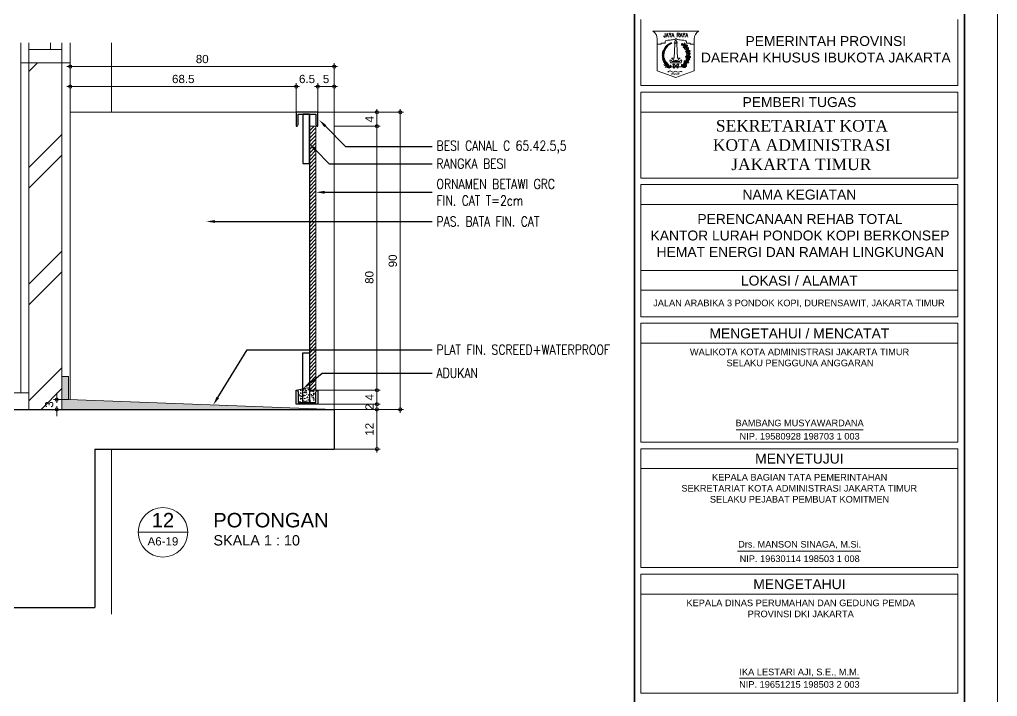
# Model space of a CAD drawing. Header units: millimetres. Extents: x -11 to 1625, y -267 to 180.
# Drawn here: x 965.59 to 995.21, y -251.1 to -230.6 of the extents above; entities that cross this region are included whole.
import ezdxf
from ezdxf import colors
from ezdxf.entities.mleader import LeaderData, LeaderLine
from ezdxf.enums import TextEntityAlignment as Align
from ezdxf.math import Vec2, Vec3

# ---------------------------------------------------------------- set-up
doc = ezdxf.new("R2010")
doc.units = ezdxf.units.MM
for name, color, linetype, lineweight in [('ars', 11, 'Continuous', 5), ('ARS DIN', 31, 'Continuous', 5), ('blk', 1, 'Continuous', 30), ('CONCRETE', 8, 'Continuous', 5), ('dinding', 5, 'Continuous', 15), ('GRS KOP', 1, 'Continuous', 35), ('kop', 7, 'Continuous', 20), ('kus', 63, 'Continuous', 15), ('lan', 7, 'Continuous', 15), ('not', 7, 'Continuous', 20), ('tem', 5, 'Continuous', 20), ('TEXT KETERANGAN', 7, 'Continuous', 9), ('u', 6, 'Continuous', 20)]:
    doc.layers.add(name, color=color, linetype=linetype, lineweight=lineweight)
doc.layers.add('BESI', color=10, linetype='Continuous')
doc.styles.add('ATTR', font='romans.shx', dxfattribs={"width": 0.8, "height": 1.735066})
doc.styles.add('BARU', font='complex.shx')
doc.styles.get("Standard").update_dxf_attribs({"font": 'ARIALUNI.TTF'})
doc.dimstyles.new('SK-10', dxfattribs={"dimtxt": 0.25, "dimasz": 0.1, "dimexe": 0.1, "dimexo": 0, "dimgap": 0.1, "dimtad": 1, "dimdec": 0, "dimlfac": 10, "dimzin": 12, "dimdsep": 46, "dimtxsty": 'Standard', "dimblk": 'BULAT', "dimcen": 0.1, "dimdle": 0.1, "dimclrd": 256, "dimclre": 256, "dimclrt": 256, "dimadec": 0, "dimazin": 3, "dimtfac": 1, "dimtdec": 0, "dimtix": 1, "dimtofl": 0, "dimtmove": 0, "dimatfit": 3, "dimldrblk": 'BULAT', "dimfxl": 0, "dimtolj": 1, "dimtzin": 0, "dimlwd": -1, "dimlwe": -1, "dimarcsym": 0})

# ---------------------------------------------------------------- blocks, each defined once
blk = doc.blocks.new('kop')
at = {"layer": 'ars'}
for p, q in [((74.521, 35.599), (74.496, 35.614)), ((74.534, 35.595), (74.538, 35.581)), ((74.578, 35.526), (74.581, 35.555)), ((74.578, 35.526), (74.553, 35.541)), ((74.6, 35.468), (74.612, 35.457)), ((74.614, 35.467), (74.614, 35.452)), ((74.634, 35.366), (74.615, 35.388)), ((74.631, 35.289), (74.635, 35.273)), ((74.634, 35.366), (74.643, 35.394)), ((74.642, 35.304), (74.637, 35.29)), ((74.472, 34.989), (74.502, 34.992)), ((74.537, 35.048), (74.537, 35.078)), ((74.552, 35.066), (74.578, 35.081)), ((74.621, 35.202), (74.607, 35.228)), ((74.621, 35.202), (74.64, 35.225))]:
    blk.add_line(p, q, dxfattribs=at)
for centre, radius, start, end in [((74.278, 35.315), 0.405, 114.0856, 237.6325), ((73.961, 35.528), 0.0488, 145.7989, 210.2603), ((73.879, 35.531), 0.0488, 325.7989, 30.2603), ((73.985, 35.56), 0.0488, 139.3679, 203.8292), ((73.904, 35.572), 0.0488, 319.3679, 23.8292), ((73.984, 35.517), 0.0488, 87.6483, 152.1096), ((73.943, 35.589), 0.0488, 267.6483, 332.1096), ((74.012, 35.589), 0.0488, 133.8416, 198.303), ((73.932, 35.609), 0.0488, 313.8416, 18.303), ((74.007, 35.547), 0.0488, 82.122, 146.5834), ((73.973, 35.622), 0.0488, 262.122, 326.5834), ((74.036, 35.612), 0.0439, 126.6239, 191.0853), ((73.967, 35.639), 0.0439, 306.6239, 11.0853), ((74.026, 35.575), 0.0439, 74.9043, 139.3657), ((74.005, 35.646), 0.0439, 254.9043, 319.3657), ((74, 35.656), 0.0352, 303.961, 8.4223), ((74.054, 35.632), 0.0352, 123.961, 188.4223), ((74.045, 35.603), 0.0352, 72.2414, 136.7027), ((74.03, 35.66), 0.0352, 252.2414, 316.7027), ((74.027, 35.676), 0.0352, 297.7406, 2.2019), ((74.078, 35.647), 0.0352, 117.7406, 182.2019), ((74.066, 35.619), 0.0352, 66.021, 130.4823), ((74.057, 35.677), 0.0352, 246.021, 310.4823), ((74.097, 35.661), 0.0281, 113.4007, 177.862), ((74.058, 35.688), 0.0281, 293.4007, 357.862), ((74.086, 35.64), 0.0281, 61.6811, 126.1424), ((74.082, 35.687), 0.0281, 241.6811, 306.1424), ((74.082, 35.701), 0.0281, 293.4007, 357.862), ((74.121, 35.674), 0.0281, 113.4007, 177.862), ((74.11, 35.653), 0.0281, 61.6811, 126.1424), ((74.106, 35.7), 0.0281, 241.6811, 306.1424), ((74.117, 35.713), 0.0281, 260.9368, 325.3982), ((74.136, 35.669), 0.0281, 80.9368, 145.3982), ((74.232, 35.315), 0.405, 302.3675, 44.4851), ((74.485, 35.674), 0.0613, 235.5154, 280.6207), ((74.445, 35.613), 0.0507, 1.4248, 71.624), ((74.541, 35.601), 0.0613, 235.5154, 280.6207), ((74.589, 35.652), 0.0795, 151.1819, 225.9956), ((74.502, 35.54), 0.0507, 1.4248, 71.624), ((74.464, 35.633), 0.0795, 331.1819, 45.9956), ((74.611, 35.596), 0.0507, 162.5946, 232.7938), ((74.538, 35.6), 0.0613, 313.598, 358.7033), ((74.684, 35.504), 0.0795, 133.1999, 208.0136), ((74.559, 35.525), 0.0795, 313.1999, 28.0136), ((73.816, 35.253), 0.061, 2.2926, 66.7539), ((73.901, 35.312), 0.061, 182.2926, 246.7539), ((73.906, 35.362), 0.061, 172.3995, 236.8608), ((73.812, 35.319), 0.061, 352.3995, 56.8608), ((73.916, 35.414), 0.061, 164.619, 229.0804), ((73.817, 35.384), 0.061, 344.619, 49.0804), ((73.933, 35.316), 0.061, 120.6799, 185.1412), ((73.842, 35.364), 0.061, 300.6799, 5.1412), ((73.923, 35.456), 0.0488, 158.8649, 223.3262), ((73.936, 35.271), 0.061, 130.573, 195.0343), ((73.852, 35.424), 0.061, 292.8994, 357.3608), ((73.937, 35.365), 0.061, 112.8994, 177.3608), ((73.842, 35.44), 0.0488, 338.8649, 43.3262), ((73.837, 35.302), 0.061, 310.573, 15.0343), ((73.943, 35.23), 0.061, 140.9432, 205.4045), ((73.873, 35.469), 0.0488, 287.1453, 351.6066), ((73.935, 35.415), 0.0488, 107.1453, 171.6066), ((73.841, 35.243), 0.061, 320.9432, 25.4045), ((73.942, 35.493), 0.0488, 150.2996, 214.761), ((73.859, 35.489), 0.0488, 330.2996, 34.761), ((73.948, 35.451), 0.0488, 98.58, 163.0414), ((73.894, 35.513), 0.0488, 278.58, 343.0414), ((73.916, 35.552), 0.0488, 274.0793, 338.5407), ((73.965, 35.485), 0.0488, 94.0793, 158.5407), ((74.526, 35.44), 0.0795, 20.9123, 95.7261), ((74.592, 35.547), 0.0795, 200.9123, 275.7261), ((74.627, 35.286), 0.0613, 205.6201, 250.7254), ((74.623, 35.449), 0.0613, 217.2288, 262.3342), ((74.663, 35.361), 0.0795, 171.1641, 245.9779), ((74.552, 35.301), 0.0795, 351.1641, 65.9779), ((74.566, 35.403), 0.0507, 343.1383, 53.3375), ((74.562, 35.252), 0.0507, 331.5296, 41.7288), ((74.682, 35.427), 0.0507, 150.0679, 220.2671), ((74.688, 35.241), 0.0507, 128.2781, 198.4773), ((74.721, 35.315), 0.0795, 113.3027, 188.1164), ((74.611, 35.377), 0.0795, 293.3027, 8.1164), ((74.611, 35.447), 0.0613, 301.0712, 346.1766), ((73.829, 35.191), 0.061, 12.6628, 77.1241), ((73.902, 35.264), 0.061, 192.6628, 257.1241), ((73.907, 35.225), 0.061, 200.2151, 264.6765), ((73.844, 35.143), 0.061, 20.2151, 84.6765), ((73.921, 35.183), 0.061, 206.1601, 270.6214), ((73.867, 35.095), 0.061, 26.1601, 90.6214), ((73.941, 35.145), 0.061, 208.508, 272.9693), ((73.891, 35.055), 0.061, 28.508, 92.9693), ((73.957, 35.19), 0.061, 140.9432, 205.4045), ((73.854, 35.203), 0.061, 320.9432, 25.4045), ((73.921, 35.015), 0.061, 40.0311, 104.4924), ((73.953, 35.113), 0.061, 220.0311, 284.4924), ((73.974, 35.153), 0.061, 146.9028, 211.3642), ((73.871, 35.155), 0.061, 326.9028, 31.3642), ((73.956, 34.978), 0.061, 49.2006, 113.662), ((73.971, 35.08), 0.061, 229.2006, 293.662), ((73.997, 35.115), 0.061, 146.6953, 211.1566), ((73.893, 35.117), 0.061, 326.6953, 31.1566), ((74.021, 35.084), 0.061, 144.8635, 209.3249), ((73.918, 35.089), 0.061, 324.8635, 29.3249), ((73.99, 34.949), 0.061, 44.4223, 108.8836), ((74.014, 35.049), 0.061, 224.4223, 288.8836), ((74.049, 35.054), 0.061, 144.4903, 208.9516), ((73.946, 35.059), 0.061, 324.4903, 28.9516), ((74.08, 35.031), 0.061, 156.1803, 220.6416), ((73.978, 35.016), 0.061, 336.1803, 40.6416), ((74.567, 35.052), 0.0795, 137.1076, 211.9214), ((74.441, 35.064), 0.0795, 317.1076, 31.9214), ((74.547, 34.969), 0.0507, 83.4432, 153.6424), ((74.537, 35.042), 0.0613, 234.4466, 279.5519), ((74.569, 34.993), 0.0612, 69.8962, 144.7099), ((74.541, 35.085), 0.0612, 249.8962, 324.7099), ((74.582, 35.119), 0.0613, 176.9872, 222.0926), ((74.509, 35.12), 0.0507, 302.8967, 13.0959), ((74.644, 35.186), 0.0795, 153.0891, 227.9029), ((74.52, 35.163), 0.0795, 333.0891, 47.9029), ((74.629, 35.078), 0.0507, 106.5818, 176.781), ((74.591, 35.141), 0.0613, 257.5851, 302.6905), ((74.602, 35.228), 0.0795, 271.02, 345.8338), ((74.68, 35.129), 0.0795, 91.02, 165.8338), ((74.63, 35.285), 0.0613, 279.2815, 324.3868)]:
    blk.add_arc(centre, radius, start, end, dxfattribs=at)
at = {"layer": 'ars', "color": 11}
for centre, radius, start, end in [((74.491, 34.995), 0.0613, 158.8696, 203.9749), ((74.422, 35.02), 0.0507, 284.779, 354.9783), ((74.44, 34.986), 0.016, 270, 302.3675)]:
    blk.add_arc(centre, radius, start, end, dxfattribs=at)
at = {"layer": 'ars'}
for points, start_tangent, end_tangent in [([(74.461, 35.651), (74.466, 35.634), (74.45, 35.624), (74.429, 35.623), (74.426, 35.64), (74.439, 35.661), (74.444, 35.672), (74.461, 35.663), (74.461, 35.651)], (0.714442, -0.699695), (0.714442, -0.699695)), ([(74.518, 35.578), (74.523, 35.561), (74.507, 35.551), (74.486, 35.55), (74.483, 35.567), (74.496, 35.588), (74.501, 35.599), (74.518, 35.589), (74.518, 35.578)], (0.714442, -0.699695), (0.714442, -0.699695)), ([(74.571, 35.605), (74.582, 35.591), (74.6, 35.598), (74.612, 35.615), (74.601, 35.627), (74.576, 35.629), (74.564, 35.631), (74.562, 35.612), (74.571, 35.605)], (0.149901, -0.988701), (0.149901, -0.988701)), ([(74.594, 35.435), (74.593, 35.416), (74.574, 35.412), (74.555, 35.418), (74.556, 35.435), (74.576, 35.451), (74.584, 35.459), (74.597, 35.445), (74.594, 35.435)], (0.458819, -0.88853), (0.458819, -0.88853)), ([(74.596, 35.277), (74.591, 35.26), (74.572, 35.259), (74.554, 35.269), (74.559, 35.285), (74.581, 35.297), (74.591, 35.303), (74.601, 35.287), (74.596, 35.277)], (0.270637, -0.962681), (0.270637, -0.962681)), ([(74.644, 35.445), (74.652, 35.429), (74.671, 35.432), (74.687, 35.445), (74.678, 35.46), (74.654, 35.467), (74.643, 35.472), (74.637, 35.453), (74.644, 35.445)], (-0.068112, -0.997678), (-0.068112, -0.997678)), ([(74.66, 35.272), (74.661, 35.253), (74.68, 35.25), (74.699, 35.256), (74.697, 35.273), (74.677, 35.288), (74.669, 35.297), (74.656, 35.282), (74.66, 35.272)], (-0.433585, -0.901113), (-0.433585, -0.901113)), ([(74.463, 35.013), (74.447, 35.004), (74.433, 35.018), (74.428, 35.037), (74.443, 35.045), (74.467, 35.037), (74.479, 35.034), (74.474, 35.016), (74.463, 35.013)], (-0.515761, -0.856733), (-0.515761, -0.856733)), ([(74.551, 35.127), (74.539, 35.113), (74.521, 35.122), (74.51, 35.139), (74.522, 35.151), (74.547, 35.151), (74.559, 35.152), (74.56, 35.133), (74.551, 35.127)], (-0.223771, -0.974642), (-0.223771, -0.974642)), ([(74.549, 35.011), (74.537, 34.997), (74.548, 34.981), (74.566, 34.972), (74.576, 34.985), (74.573, 35.01), (74.573, 35.022), (74.554, 35.021), (74.549, 35.011)], (-0.942817, -0.33331), (-0.942817, -0.33331)), ([(74.614, 35.117), (74.608, 35.1), (74.624, 35.089), (74.645, 35.088), (74.649, 35.104), (74.636, 35.126), (74.631, 35.137), (74.614, 35.128), (74.614, 35.117)], (-0.735998, -0.676983), (-0.735998, -0.676983))]:
    blk.add_spline(points, degree=3, dxfattribs=dict(at, start_tangent=start_tangent, end_tangent=end_tangent))
for points in [[(74.445, 34.97), (74.47, 34.975), (74.522, 34.973), (74.56, 34.955)], [(74.445, 34.97), (74.468, 34.959), (74.518, 34.947), (74.56, 34.955)]]:
    blk.add_spline(points, degree=3, dxfattribs=at)
at = {"layer": 'GRS KOP'}
for p, q in [((73, 1), (73, 54)), ((83, 1), (83, 54))]:
    blk.add_line(p, q, dxfattribs=at)
blk.add_lwpolyline([(1, 54), (83, 54), (83, 1), (1, 1)], close=True, dxfattribs=at)
at = {"layer": 'kop', "color": 7}
for p, q in [((0, 55), (0, 0)), ((84, 55), (84, 0)), ((84, 55), (84, 0)), ((74.205, 35.69), (74.305, 35.69)), ((74.225, 35.67), (74.205, 35.23)), ((74.235, 35.698), (74.275, 35.698)), ((74.285, 35.67), (74.305, 35.23)), ((74.075, 35.17), (74.124, 35.17)), ((74.075, 35.17), (74.095, 35.09)), ((74.095, 35.09), (74.415, 35.09)), ((74.124, 35.23), (74.124, 35.228)), ((74.124, 35.23), (74.205, 35.23)), ((74.124, 35.228), (74.129, 35.228)), ((74.124, 35.17), (74.134, 35.13)), ((74.134, 35.13), (74.376, 35.13)), ((74.195, 35.15), (74.235, 35.15)), ((74.275, 35.15), (74.315, 35.15)), ((74.305, 35.23), (74.386, 35.23)), ((74.376, 35.13), (74.386, 35.17)), ((74.381, 35.228), (74.386, 35.228)), ((74.386, 35.23), (74.386, 35.228)), ((74.386, 35.17), (74.435, 35.17)), ((74.415, 35.09), (74.435, 35.17))]:
    blk.add_line(p, q, dxfattribs=at)
at = {"layer": 'kop'}
for p, q in [((73.2, 34.4), (73.2, 36.4)), ((82.8, 34.4), (82.8, 36.4)), ((82.8, 34.4), (73.2, 34.4)), ((73.2, 31.6), (73.2, 34.2)), ((82.8, 34.2), (73.2, 34.2)), ((82.8, 31.6), (82.8, 34.2)), ((82.8, 33.6), (73.2, 33.6)), ((82.8, 31.6), (73.2, 31.6)), ((73.2, 27.4), (73.2, 31.4)), ((82.8, 31.4), (73.2, 31.4)), ((82.8, 27.4), (82.8, 31.4)), ((82.8, 30.8), (73.2, 30.8)), ((82.8, 28.8), (73.2, 28.8)), ((82.8, 28.2), (73.2, 28.2)), ((82.8, 27.4), (73.2, 27.4)), ((73.2, 23.6), (73.2, 27.2)), ((82.8, 27.2), (73.2, 27.2)), ((82.8, 23.6), (82.8, 27.2)), ((82.8, 26.6), (73.2, 26.6)), ((76.089, 23.976), (79.928, 23.976)), ((82.8, 23.6), (73.2, 23.6)), ((73.2, 19.8), (73.2, 23.4)), ((82.8, 23.4), (73.2, 23.4)), ((82.8, 19.8), (82.8, 23.4)), ((82.8, 22.8), (73.2, 22.8)), ((76.127, 20.296), (79.863, 20.296)), ((82.8, 19.8), (73.2, 19.8)), ((73.2, 16), (73.2, 19.6)), ((82.8, 19.6), (73.2, 19.6)), ((82.8, 16), (82.8, 19.6)), ((82.8, 19), (73.2, 19)), ((82.8, 16), (73.2, 16))]:
    blk.add_line(p, q, dxfattribs=at)
at = {"layer": 'kop', "color": 5}
for p, q in [((74.955, 36.05), (73.555, 36.05)), ((73.695, 35.81), (73.695, 34.85)), ((73.695, 35.65), (73.815, 35.65)), ((73.815, 35.69), (73.815, 35.65)), ((73.815, 35.69), (73.935, 35.69)), ((73.935, 35.73), (73.935, 35.69)), ((74.575, 35.73), (74.575, 35.69)), ((74.695, 35.69), (74.575, 35.69)), ((74.695, 35.69), (74.695, 35.65)), ((74.815, 35.65), (74.695, 35.65)), ((74.815, 35.81), (74.815, 34.85)), ((74.225, 34.95), (74.171, 35.022)), ((74.255, 34.986), (74.203, 35.046)), ((74.255, 34.986), (74.307, 35.046)), ((74.285, 34.95), (74.339, 35.022)), ((73.695, 34.85), (74.255, 34.65)), ((74.225, 34.95), (74.21, 34.93)), ((74.255, 34.65), (74.815, 34.85)), ((74.285, 34.95), (74.3, 34.93))]:
    blk.add_line(p, q, dxfattribs=at)
at = {"layer": 'kop', "color": 7}
for points in [[(74.235, 35.698), (74.233, 35.701), (74.231, 35.704), (74.229, 35.707), (74.228, 35.71), (74.227, 35.713), (74.227, 35.715), (74.226, 35.718), (74.226, 35.72), (74.226, 35.723), (74.226, 35.725), (74.226, 35.728), (74.226, 35.731), (74.226, 35.733), (74.227, 35.736), (74.228, 35.738), (74.229, 35.741), (74.23, 35.743), (74.232, 35.746), (74.234, 35.749), (74.236, 35.753), (74.24, 35.758), (74.244, 35.763), (74.249, 35.77), (74.255, 35.778)], [(74.275, 35.698), (74.277, 35.701), (74.279, 35.704), (74.281, 35.707), (74.282, 35.71), (74.283, 35.713), (74.283, 35.715), (74.284, 35.718), (74.284, 35.72), (74.284, 35.723), (74.284, 35.725), (74.284, 35.728), (74.284, 35.731), (74.284, 35.733), (74.283, 35.736), (74.282, 35.738), (74.281, 35.741), (74.28, 35.743), (74.278, 35.746), (74.276, 35.749), (74.274, 35.753), (74.27, 35.758), (74.266, 35.763), (74.261, 35.77), (74.255, 35.778)]]:
    blk.add_lwpolyline(points, dxfattribs=at)
at = {"layer": 'kop', "color": 1}
blk.add_lwpolyline([(74.07, 34.97), (74.44, 34.97)], close=True, dxfattribs=at)
at = {"layer": 'kop', "color": 5}
for points in [[(74.21, 34.97), (74.18, 34.93)], [(74.3, 34.97), (74.33, 34.93)]]:
    blk.add_lwpolyline(points, dxfattribs=at)
at = {"layer": 'kop'}
blk.add_lwpolyline([(76.189, 16.449), (79.826, 16.449)], dxfattribs=at)
at = {"layer": 'kop', "color": 5}
for centre, radius, start, end in [((73.419, 35.81), 0.276, 0, 60.5129), ((75.091, 35.81), 0.276, 119.4871, 180), ((73.975, 35.73), 0.04, 90, 180), ((74.535, 35.73), 0.04, 0, 90), ((74.187, 35.034), 0.02, 36.8699, 216.8699), ((74.323, 35.034), 0.02, 323.1301, 143.1301)]:
    blk.add_arc(centre, radius, start, end, dxfattribs=at)
at = {"layer": 'kop', "color": 7}
for centre, radius, start, end in [((74.198, 35.663), 0.0283, 15, 75), ((74.312, 35.663), 0.0283, 105, 165), ((74.079, 35.119), 0.12, 15, 65.3894), ((74.255, 35.15), 0.02, 0, 180), ((74.431, 35.119), 0.12, 114.6106, 165)]:
    blk.add_arc(centre, radius, start, end, dxfattribs=at)
at = {"layer": 'kop', "color": 1}
blk.add_arc((74.07, 34.986), 0.016, 237.6325, 270, dxfattribs=at)
at = {"layer": 'kop', "color": 5}
for points in [[(74.255, 35.83), (74.232, 35.807), (74.2, 35.793), (74.12, 35.782), (74.046, 35.777), (73.975, 35.77)], [(74.255, 35.83), (74.278, 35.807), (74.31, 35.793), (74.39, 35.782), (74.464, 35.777), (74.535, 35.77)], [(74.023, 34.99), (74.006, 34.984), (73.974, 34.992), (73.925, 35.01), (73.891, 35.041)], [(74.038, 34.971), (74.016, 34.967), (73.997, 34.959), (73.964, 34.956), (73.932, 34.964)], [(74.082, 34.965), (74.066, 34.956), (74.034, 34.952), (74.006, 34.952), (73.992, 34.948)], [(74.125, 34.97), (74.104, 34.959), (74.093, 34.947), (74.051, 34.932), (74.033, 34.937)], [(74.113, 34.984), (74.085, 34.986), (74.071, 34.993), (74.051, 34.993)], [(74.125, 34.97), (74.112, 34.996), (74.085, 35.02), (74.081, 35.031)], [(74.015, 34.807), (74.089, 34.844), (74.162, 34.807), (74.249, 34.833), (74.326, 34.809), (74.4, 34.83), (74.45, 34.817)], [(74.12, 34.747), (74.16, 34.759), (74.204, 34.744), (74.255, 34.753), (74.3, 34.744), (74.332, 34.758), (74.357, 34.749)]]:
    blk.add_spline(points, degree=3, dxfattribs=at)
at = {"layer": 'kop', "color": 5, "style": 'BARU', "width": 0.9}
blk.add_text('JAYA RAYA', height=0.12, dxfattribs=at).set_placement((74.255, 35.93), align=Align.MIDDLE)
at = {"layer": 'kop'}
for s, height, p in [('PEMERINTAH PROVINSI', 0.29998, (78.8, 35.75)), ('DAERAH KHUSUS IBUKOTA JAKARTA', 0.29998, (78.8, 35.25)), ('PEMBERI TUGAS', 0.3, (78, 33.9)), ('NAMA KEGIATAN', 0.3, (78, 31.1)), ('LOKASI / ALAMAT', 0.3, (78, 28.5)), ('JALAN ARABIKA 3 PONDOK KOPI, DURENSAWIT, JAKARTA TIMUR', 0.2, (77.986, 27.8)), ('MENGETAHUI / MENCATAT', 0.3, (78, 26.9)), ('BAMBANG MUSYAWARDANA', 0.19926, (78.007, 24.183)), ('NIP. 19580928 198703 1 003', 0.19926, (78.007, 23.78)), ('MENYETUJUI', 0.3, (78, 23.1)), ('Drs. MANSON SINAGA, M.Si.', 0.19926, (78.009, 20.496)), ('NIP. 19630114 198503 1 008', 0.19926, (78.009, 20.071)), ('MENGETAHUI', 0.3, (78, 19.3)), ('IKA LESTARI AJI, S.E., M.M.', 0.2, (77.999, 16.625)), ('NIP. 19651215 198503 2 003', 0.2, (77.999, 16.264))]:
    blk.add_text(s, height=height, dxfattribs=at).set_placement(p, align=Align.MIDDLE)
at = {"layer": 'kop', "attachment_point": 1, "style": 'BARU'}
for s, width, insert, char_height in [('\\pi1.4375;{\\fRomantic|b0|i0|c2|p2;SEKRETARIAT KOTA\\P\\pi1.3461;KOTA ADMINISTRASI\\P\\pi1.9027;JAKARTA TIMUR}', 7.94943, (74.033, 33.359), 0.35), ('\\pi0.65609;{\\fArial|b0|i0|c0|p34;WALIKOTA KOTA ADMINISTRASI JAKARTA TIMUR\\P\\pi1.7645;SELAKU PENGGUNA ANGGARAN}', 7.94943, (74.027, 26.434), 0.2), ('\\pi1.5072;{\\fArial|b0|i0|c0|p34;KEPALA BAGIAN TATA PEMERINTAHAN\\P\\pi0.57794;SEKRETARIAT KOTA ADMINISTRASI JAKARTA TIMUR\\P\\pi1.4412;SELAKU PEJABAT PEMBUAT KOMITMEN}', 8.28085, (73.847, 22.638), 0.2), ('\\pi1.1521;{\\fArial|b0|i0|c0|p34;KEPALA DINAS PERUMAHAN DAN GEDUNG PEMDA\\P\\pi3.0079;PROVINSI DKI JAKARTA}', 9.20836, (73.427, 18.833), 0.2)]:
    blk.add_mtext_dynamic_manual_height_columns(s, width=width, gutter_width=1.5, heights=[0], dxfattribs=dict(at, insert=insert, char_height=char_height))
at = {"layer": 'kop', "insert": (73.464, 30.51), "char_height": 0.3, "attachment_point": 1}
blk.add_mtext_dynamic_manual_height_columns('\\pi1.446;PERENCANAAN REHAB TOTAL \\P\\pi0.026798;KANTOR LURAH PONDOK KOPI BERKONSEP \\P\\pi0.21087;HEMAT ENERGI DAN RAMAH LINGKUNGAN', width=9.06362, gutter_width=1.5, heights=[0], dxfattribs=at)
at = {"layer": 'kop', "style": 'BARU', "flags": 4}
for p, height in [((73.8, 5.4), 0.35), ((80.303, 5.382), 0.25), ((73.8, 4.9), 0.35), ((80.303, 4.882), 0.25), ((73.8, 4.4), 0.35), ((80.303, 4.382), 0.25)]:
    blk.add_attdef('-', p, '', height=height, dxfattribs=at)
at = {"layer": 'kop', "flags": 4}
for tag, p in [('AR-00', (78.057, 2.648)), ('00', (81.238, 2.647))]:
    blk.add_attdef(tag, text='', height=0.35, dxfattribs=at).set_placement(p, align=Align.MIDDLE)
blk = doc.blocks.new('BULAT')
for p, q in [((-1, 0), (1, 0)), ((0, -1), (0, 1))]:
    blk.add_line(p, q)
blk.add_circle((0, 0), 0.5)
blk = doc.blocks.new('*D3071')
at = {"layer": 'Defpoints', "color": 0, "ltscale": 0.15}
for p in [(975.123, -232.025), (967.123, -233.316), (975.123, -233.316)]:
    blk.add_point(p, dxfattribs=at)
at = {"layer": 'u', "ltscale": 0.15}
for p, q in [((967.123, -233.316), (967.123, -231.925)), ((975.123, -233.316), (975.123, -231.925)), ((967.223, -232.025), (975.023, -232.025))]:
    blk.add_line(p, q, dxfattribs=at)
at = {"layer": 'u', "ltscale": 0.15, "xscale": 0.1, "yscale": 0.1, "zscale": 0.1, "rotation": 180}
blk.add_blockref('BULAT', (967.123, -232.025), dxfattribs=at)
at = {"layer": 'u', "ltscale": 0.15, "xscale": 0.1, "yscale": 0.1, "zscale": 0.1}
blk.add_blockref('BULAT', (975.123, -232.025), dxfattribs=at)
at = {"layer": 'u', "ltscale": 0.15, "insert": (971.123, -231.797), "char_height": 0.25, "attachment_point": 5}
blk.add_mtext('\\A1;80', dxfattribs=at)
blk = doc.blocks.new('*D3072')
at = {"layer": 'Defpoints', "color": 0, "ltscale": 0.15}
for p in [(975.123, -233.829), (974.623, -241.829), (976.415, -241.829)]:
    blk.add_point(p, dxfattribs=at)
at = {"layer": 'u', "ltscale": 0.15}
for p, q in [((975.123, -233.829), (976.515, -233.829)), ((976.415, -233.929), (976.415, -241.729)), ((974.623, -241.829), (976.515, -241.829))]:
    blk.add_line(p, q, dxfattribs=at)
at = {"layer": 'u', "ltscale": 0.15, "xscale": 0.1, "yscale": 0.1, "zscale": 0.1}
for p, rotation in [((976.415, -233.829), 90), ((976.415, -241.829), 270)]:
    blk.add_blockref('BULAT', p, dxfattribs=dict(at, rotation=rotation))
at = {"layer": 'u', "ltscale": 0.15, "insert": (976.187, -238.409), "char_height": 0.25, "attachment_point": 5, "rotation": 90}
blk.add_mtext('\\A1;80', dxfattribs=at)
blk = doc.blocks.new('*D3073')
at = {"layer": 'Defpoints', "color": 0, "ltscale": 0.15}
for p in [(975.123, -242.409), (975.123, -243.609), (976.415, -243.609)]:
    blk.add_point(p, dxfattribs=at)
at = {"layer": 'u', "ltscale": 0.15}
for p, q in [((975.123, -242.409), (976.515, -242.409)), ((976.415, -242.509), (976.415, -243.509)), ((975.123, -243.609), (976.515, -243.609))]:
    blk.add_line(p, q, dxfattribs=at)
at = {"layer": 'u', "ltscale": 0.15, "xscale": 0.1, "yscale": 0.1, "zscale": 0.1}
for p, rotation in [((976.415, -242.409), 90), ((976.415, -243.609), 270)]:
    blk.add_blockref('BULAT', p, dxfattribs=dict(at, rotation=rotation))
at = {"layer": 'u', "ltscale": 0.15, "insert": (976.189, -243.009), "char_height": 0.25, "attachment_point": 5, "rotation": 90}
blk.add_mtext('\\A1;12', dxfattribs=at)
blk = doc.blocks.new('*D3074')
at = {"layer": 'Defpoints', "color": 0, "ltscale": 0.15}
for p in [(975.123, -233.409), (975.123, -233.829), (976.415, -233.829)]:
    blk.add_point(p, dxfattribs=at)
at = {"layer": 'u', "ltscale": 0.15}
for p, q in [((975.123, -233.409), (976.515, -233.409)), ((976.415, -233.509), (976.415, -233.729)), ((975.123, -233.829), (976.515, -233.829))]:
    blk.add_line(p, q, dxfattribs=at)
at = {"layer": 'u', "ltscale": 0.15, "xscale": 0.1, "yscale": 0.1, "zscale": 0.1}
for p, rotation in [((976.415, -233.409), 90), ((976.415, -233.829), 270)]:
    blk.add_blockref('BULAT', p, dxfattribs=dict(at, rotation=rotation))
at = {"layer": 'u', "ltscale": 0.15, "insert": (976.19, -233.619), "char_height": 0.25, "attachment_point": 5, "rotation": 90}
blk.add_mtext('\\A1;4', dxfattribs=at)
blk = doc.blocks.new('Ndtpd')
blk.add_line((0.747, 0), (-0.747, 0))
blk.add_circle((0, 0), 0.747)
at = {"flags": 4}
for tag, height, p in [('NO', 0.5, (0, 0.148)), ('NOLBR', 0.3, (0, -0.398))]:
    blk.add_attdef(tag, text='', height=height, dxfattribs=at).set_placement(p, align=Align.CENTER)
for tag, p, height in [('NDTPD', (1.516, 0.148), 0.5), ('SKALA', (1.523, -0.398), 0.3)]:
    blk.add_attdef(tag, p, '', height=height, dxfattribs=at)
blk = doc.blocks.new('*D3153')
at = {"layer": 'Defpoints', "color": 0, "ltscale": 0.15}
for p in [(974.623, -241.829), (974.623, -242.249), (976.415, -242.249)]:
    blk.add_point(p, dxfattribs=at)
at = {"layer": 'u', "ltscale": 0.15}
for p, q in [((974.623, -241.829), (976.515, -241.829)), ((976.415, -241.929), (976.415, -242.149)), ((974.623, -242.249), (976.515, -242.249))]:
    blk.add_line(p, q, dxfattribs=at)
at = {"layer": 'u', "ltscale": 0.15, "xscale": 0.1, "yscale": 0.1, "zscale": 0.1}
for p, rotation in [((976.415, -241.829), 90), ((976.415, -242.249), 270)]:
    blk.add_blockref('BULAT', p, dxfattribs=dict(at, rotation=rotation))
at = {"layer": 'u', "ltscale": 0.15, "insert": (976.19, -242.039), "char_height": 0.25, "attachment_point": 5, "rotation": 90}
blk.add_mtext('\\A1;4', dxfattribs=at)
blk = doc.blocks.new('*D3154')
at = {"layer": 'Defpoints', "color": 0, "ltscale": 0.15}
for p in [(974.623, -242.249), (974.623, -242.409), (976.415, -242.409)]:
    blk.add_point(p, dxfattribs=at)
at = {"layer": 'u', "ltscale": 0.15}
for p, q in [((974.623, -242.249), (976.515, -242.249)), ((976.415, -242.149), (976.415, -242.049)), ((974.623, -242.409), (976.515, -242.409)), ((976.415, -242.509), (976.415, -242.609))]:
    blk.add_line(p, q, dxfattribs=at)
at = {"layer": 'u', "ltscale": 0.15, "xscale": 0.1, "yscale": 0.1, "zscale": 0.1}
for p, rotation in [((976.415, -242.249), 270), ((976.415, -242.409), 90)]:
    blk.add_blockref('BULAT', p, dxfattribs=dict(at, rotation=rotation))
at = {"layer": 'u', "ltscale": 0.15, "insert": (976.189, -242.329), "char_height": 0.25, "attachment_point": 5, "rotation": 90}
blk.add_mtext('\\A1;2', dxfattribs=at)
blk = doc.blocks.new('*D3155')
at = {"layer": 'Defpoints', "color": 0, "ltscale": 0.15}
for p in [(975.123, -233.409), (977.123, -233.409), (975.123, -242.409)]:
    blk.add_point(p, dxfattribs=at)
at = {"layer": 'u', "ltscale": 0.15}
for p, q in [((975.123, -233.409), (977.223, -233.409)), ((977.123, -242.309), (977.123, -233.509)), ((975.123, -242.409), (977.223, -242.409))]:
    blk.add_line(p, q, dxfattribs=at)
at = {"layer": 'u', "ltscale": 0.15, "xscale": 0.1, "yscale": 0.1, "zscale": 0.1}
for p, rotation in [((977.123, -233.409), 90), ((977.123, -242.409), 270)]:
    blk.add_blockref('BULAT', p, dxfattribs=dict(at, rotation=rotation))
at = {"layer": 'u', "ltscale": 0.15, "insert": (976.896, -237.909), "char_height": 0.25, "attachment_point": 5, "rotation": 90}
blk.add_mtext('\\A1;90', dxfattribs=at)
blk = doc.blocks.new('*D3156')
at = {"layer": 'Defpoints', "color": 0, "ltscale": 0.15}
for p in [(967.073, -242.109), (966.713, -242.409), (967.073, -242.409)]:
    blk.add_point(p, dxfattribs=at)
at = {"layer": 'u', "ltscale": 0.15}
for p, q in [((966.713, -242.009), (966.713, -241.909)), ((967.073, -242.109), (966.613, -242.109)), ((967.073, -242.409), (966.613, -242.409)), ((966.713, -242.509), (966.713, -242.609))]:
    blk.add_line(p, q, dxfattribs=at)
at = {"layer": 'u', "ltscale": 0.15, "xscale": 0.1, "yscale": 0.1, "zscale": 0.1}
for p, rotation in [((966.713, -242.109), 270), ((966.713, -242.409), 90)]:
    blk.add_blockref('BULAT', p, dxfattribs=dict(at, rotation=rotation))
at = {"layer": 'u', "ltscale": 0.15, "insert": (966.485, -242.259), "char_height": 0.25, "attachment_point": 5, "rotation": 90}
blk.add_mtext('\\A1;3', dxfattribs=at)
blk = doc.blocks.new('*D3157')
at = {"layer": 'Defpoints', "color": 0, "ltscale": 0.15}
for p in [(974.623, -232.628), (973.973, -233.409), (974.623, -233.409)]:
    blk.add_point(p, dxfattribs=at)
at = {"layer": 'u', "ltscale": 0.15}
for p, q in [((973.973, -233.409), (973.973, -232.528)), ((974.623, -233.409), (974.623, -232.528)), ((973.873, -232.628), (973.773, -232.628)), ((974.723, -232.628), (974.823, -232.628))]:
    blk.add_line(p, q, dxfattribs=at)
at = {"layer": 'u', "ltscale": 0.15, "xscale": 0.1, "yscale": 0.1, "zscale": 0.1}
blk.add_blockref('BULAT', (973.973, -232.628), dxfattribs=at)
at = {"layer": 'u', "ltscale": 0.15, "xscale": 0.1, "yscale": 0.1, "zscale": 0.1, "rotation": 180}
blk.add_blockref('BULAT', (974.623, -232.628), dxfattribs=at)
at = {"layer": 'u', "ltscale": 0.15, "insert": (974.298, -232.401), "char_height": 0.25, "attachment_point": 5}
blk.add_mtext('\\A1;6.5', dxfattribs=at)
blk = doc.blocks.new('*D3158')
at = {"layer": 'Defpoints', "color": 0, "ltscale": 0.15}
for p in [(974.623, -232.628), (974.623, -233.409), (975.123, -233.409)]:
    blk.add_point(p, dxfattribs=at)
at = {"layer": 'u', "ltscale": 0.15}
for p, q in [((974.623, -233.409), (974.623, -232.528)), ((975.123, -233.409), (975.123, -232.528)), ((975.023, -232.628), (974.723, -232.628))]:
    blk.add_line(p, q, dxfattribs=at)
at = {"layer": 'u', "ltscale": 0.15, "xscale": 0.1, "yscale": 0.1, "zscale": 0.1, "rotation": 180}
blk.add_blockref('BULAT', (974.623, -232.628), dxfattribs=at)
at = {"layer": 'u', "ltscale": 0.15, "xscale": 0.1, "yscale": 0.1, "zscale": 0.1}
blk.add_blockref('BULAT', (975.123, -232.628), dxfattribs=at)
at = {"layer": 'u', "ltscale": 0.15, "insert": (974.873, -232.401), "char_height": 0.25, "attachment_point": 5}
blk.add_mtext('\\A1;5', dxfattribs=at)
blk = doc.blocks.new('*D3159')
at = {"layer": 'Defpoints', "color": 0, "ltscale": 0.15}
for p in [(973.973, -232.628), (967.123, -233.409), (973.973, -233.409)]:
    blk.add_point(p, dxfattribs=at)
at = {"layer": 'u', "ltscale": 0.15}
for p, q in [((967.123, -233.409), (967.123, -232.528)), ((973.973, -233.409), (973.973, -232.528)), ((967.223, -232.628), (973.873, -232.628))]:
    blk.add_line(p, q, dxfattribs=at)
at = {"layer": 'u', "ltscale": 0.15, "xscale": 0.1, "yscale": 0.1, "zscale": 0.1, "rotation": 180}
blk.add_blockref('BULAT', (967.123, -232.628), dxfattribs=at)
at = {"layer": 'u', "ltscale": 0.15, "xscale": 0.1, "yscale": 0.1, "zscale": 0.1}
blk.add_blockref('BULAT', (973.973, -232.628), dxfattribs=at)
at = {"layer": 'u', "ltscale": 0.15, "insert": (970.548, -232.401), "char_height": 0.25, "attachment_point": 5}
blk.add_mtext('\\A1;68.5', dxfattribs=at)

msp = doc.modelspace()

# ---------------------------------------------------------------- hatches: boundary and pattern name
at = {"layer": 'ars'}
h = msp.add_hatch(dxfattribs=at)
h.set_pattern_fill('TEMBOK', color=256, scale=2.5)
h.set_pattern_definition([(45, (826.4155, -738.6986), (-1.767767, 1.767767), []), (45, (827.0405, -738.6986), (-1.767767, 1.767767), [])])
h.paths.add_polyline_path([(966.8732831, -231.9085106), (965.8732831, -231.9085106), (965.8732831, -242.4085106), (966.8732831, -242.4085106)])
h = msp.add_hatch(dxfattribs=at)
h.set_pattern_fill('ANSI31', color=256, scale=0.025, style=0)
h.set_pattern_definition([(45, (974.36828, -241.82851), (-0.0561266, 0.0561266), [])])
h.paths.add_polyline_path([(974.5682831, -233.8285106), (974.5682831, -241.8285106), (974.3682831, -241.8285106), (974.3682831, -233.8285106)])
at = {"layer": 'ARS DIN'}
h = msp.add_hatch(dxfattribs=at)
h.set_pattern_fill('AR-CONC', color=256, scale=0.001, style=0)
h.set_pattern_definition([(50, (973.97328, -242.19351), (0.182185, -0.01594), [0.01905, -0.20955]), (355, (973.97328, -242.19351), (-0.035243, 0.191057), [0.01524, -0.16764]), (100.45, (973.98847, -242.19484), (0.146943, 0.175117), [0.01619, -0.17809]), (46.184, (973.97328, -242.1427), (0.27108, -0.04204), [0.028575, -0.314325]), (96.636, (973.99587, -242.14621), (0.2374, 0.24743), [0.024285, -0.267135]), (351.184, (973.97328, -242.1427), (0.2374, 0.24743), [0.02286, -0.25146]), (21, (973.99868, -242.15541), (0.151615, -0.102266), [0.01905, -0.20955]), (326, (973.99868, -242.15541), (0.0618, 0.18419), [0.01524, -0.16764]), (71.451, (974.01132, -242.16393), (0.213416, 0.081923), [0.01619, -0.17809]), (37.5, (973.97328, -242.19351), (0.0030886, 0.084555), [0, -0.165608, 0, -0.17018, 0, -0.168275]), (7.5, (973.97328, -242.19351), (0.06682, 0.100181), [0, -0.097028, 0, -0.161798, 0, -0.064135]), (327.5, (973.91664, -242.19351), (0.1355906, -0.005729), [0, -0.0635, 0, -0.19812, 0, -0.26289]), (317.5, (973.89124, -242.19351), (0.14813, 0.025426), [0, -0.08255, 0, -0.131572, 0, -0.18669])])
edge = h.paths.add_edge_path()
edge.add_line((974.1707831, -241.7851006), (973.9732831, -241.8285106))
edge.add_arc((973.9732831, -241.8835106), 0.055, 0, 90, ccw=False)
edge.add_line((974.0282831, -241.8835106), (974.0282831, -242.1935106))
edge.add_line((974.0282831, -242.1935106), (974.1682831, -242.1935106))
edge.add_line((974.1682831, -242.1935106), (974.1707831, -241.7851006))
h.paths.add_polyline_path([(974.1682831, -242.1935106), (974.3682831, -242.1935106), (974.3682831, -241.8285106), (974.3682831, -241.7416906), (974.1707831, -241.7851006)])
edge = h.paths.add_edge_path()
edge.add_line((974.3682831, -242.1935106), (974.5682831, -242.1935106))
edge.add_line((974.5682831, -242.1935106), (974.5682831, -241.8835106))
edge.add_arc((974.6232831, -241.8835106), 0.055, 90, 180, ccw=False)
edge.add_line((974.6232831, -241.8285106), (974.3682831, -241.8285106))
edge.add_line((974.3682831, -241.8285106), (974.3682831, -242.1935106))
at = {"layer": 'CONCRETE'}
msp.add_hatch(color=256, dxfattribs=at).paths.add_polyline_path([(967.0732831, -242.1085106), (967.0732831, -241.4085106), (966.8732831, -241.4085106), (966.8732831, -242.4085106), (975.1232831, -242.4085106)])

# ---------------------------------------------------------------- linework, layer by layer
at = {"layer": 'ars'}
for p, q in [((966.8732831, -241.4085106), (967.0732831, -241.4085106)), ((967.0732831, -242.1085106), (967.0732831, -241.4085106)), ((967.0732831, -242.1085106), (975.1232831, -242.4085106))]:
    msp.add_line(p, q, dxfattribs=at)
msp.add_lwpolyline([(965.8732831, -242.4085106), (965.8732831, -231.9085106), (966.8732831, -231.9085106), (966.8732831, -242.4085106)], close=True, dxfattribs=at)
at = {"layer": 'BESI'}
for points in [[(973.9732831, -233.8285106), (973.9732831, -233.8285106, 0.4142135624), (974.0282831, -233.7735106), (974.0282831, -233.4635106), (974.5682831, -233.4635106), (974.5682831, -233.7735106, 0.4142135624), (974.6232831, -233.8285106), (974.6232831, -233.4085106), (973.9732831, -233.4085106), (973.9732831, -233.8285106)], [(973.9732831, -241.8285106), (973.9732831, -241.8285106, -0.4142135624), (974.0282831, -241.8835106), (974.0282831, -242.1935106), (974.5682831, -242.1935106), (974.5682831, -241.8835106, -0.4142135624), (974.6232831, -241.8285106), (974.6232831, -242.2485106), (973.9732831, -242.2485106), (973.9732831, -241.8285106)]]:
    msp.add_lwpolyline(points, format="xyb", dxfattribs=at)
for points in [[(974.3682831, -233.4635106), (974.1682831, -233.4635106), (974.1682831, -234.9635106), (974.3682831, -234.9635106), (974.3682831, -233.4635106)], [(974.3682831, -233.4635106), (974.3682831, -242.1935106)], [(974.3682831, -242.1935106), (974.1682831, -242.1935106), (974.1682831, -240.6935106), (974.3682831, -240.6935106), (974.3682831, -242.1935106)]]:
    msp.add_lwpolyline(points, dxfattribs=at)
at = {"layer": 'blk'}
for p, q in [((961.0839681, -242.4085106), (975.1232831, -242.4085106)), ((975.1232831, -242.4085106), (975.1232831, -243.6085106)), ((967.8732831, -243.6085106), (975.1232831, -243.6085106)), ((967.8732831, -243.6085106), (967.8732831, -248.4085106)), ((964.8732831, -248.4085106), (967.8732831, -248.4085106))]:
    msp.add_line(p, q, dxfattribs=at)
at = {"layer": 'dinding'}
msp.add_lwpolyline([(974.5682831, -233.8285106), (974.5682831, -241.8285106), (974.3682831, -241.8285106), (974.3682831, -233.8285106), (974.5682831, -233.8285106)], dxfattribs=at)
at = {"layer": 'kus'}
for p, q in [((965.8732831, -231.3029419), (965.8732831, -231.9085106)), ((966.5232831, -231.3029419), (966.5232831, -231.5085106)), ((966.8732831, -231.3029419), (966.8732831, -231.9085106)), ((965.8732831, -231.5085106), (966.8732831, -231.5085106))]:
    msp.add_line(p, q, dxfattribs=at)
at = {"layer": 'lan'}
for p, q in [((965.6232831, -231.3029419), (965.6232831, -231.9085106)), ((967.1232831, -231.3029419), (967.1232831, -231.9085106)), ((967.1232831, -233.4085106), (975.1232831, -233.4085106)), ((974.1232831, -233.4085106), (974.6232831, -233.4085106)), ((975.1232831, -233.4085106), (975.1232831, -242.4085106)), ((961.0839681, -241.9085106), (965.8732831, -241.9085106))]:
    msp.add_line(p, q, dxfattribs=at)
at = {"layer": 'tem'}
for p, q in [((968.3732831, -231.3029419), (968.3732831, -233.4085106)), ((965.6232831, -231.9085106), (965.6232831, -241.9085106)), ((965.6232831, -231.9085106), (967.1232831, -231.9085106)), ((967.1232831, -242.1103739), (967.1232831, -231.9085106)), ((968.3732831, -243.6085106), (968.3732831, -248.6037356))]:
    msp.add_line(p, q, dxfattribs=at)
at = {"layer": 'u'}
for points in [[(973.9732831, -241.8285106), (974.3682831, -241.7416906)], [(974.6232831, -241.8285106), (974.3682831, -241.8285106)]]:
    msp.add_lwpolyline(points, dxfattribs=at)

# ---------------------------------------------------------------- block references
at = {"layer": 'kop'}
for p in [(911.2141622, -267), (995.2141622, -267)]:
    msp.add_blockref('kop', p, dxfattribs=at)
at = {"layer": 'not'}
ref = msp.add_blockref('Ndtpd', (969.9328022, -246.1279714), dxfattribs=dict(at, xscale=1.004016064254654, yscale=1.004016064254654, zscale=1.004016064254654))
ref.add_attrib('NO', '12', dxfattribs={"layer": '0', "height": 0.4375, "flags": 4}).set_placement((969.9323932, -245.9798141), align=Align.CENTER)
ref.add_attrib('NDTPD', 'POTONGAN', (971.454908, -245.9798141), dxfattribs={"layer": '0', "height": 0.4375, "flags": 4})
ref.add_attrib('NOLBR', 'A6-19', dxfattribs={"layer": '0', "height": 0.25, "flags": 4}).set_placement((969.9323932, -246.5279338), align=Align.CENTER)
ref.add_attrib('SKALA', 'SKALA 1 : 10', (971.4621581, -246.5279338), dxfattribs={"layer": '0', "height": 0.3125, "flags": 4})

# ---------------------------------------------------------------- dimensions: what is measured, and where the dimension line sits
at = {"layer": 'u', "ltscale": 0.15}
dim = msp.add_linear_dim(base=(975.1232831, -232.0246343), p1=(967.1232831, -233.3160594), p2=(975.1232831, -233.3160594), dimstyle='SK-10', dxfattribs=at)
dim.commit()
dim.dimension.update_dxf_attribs({"geometry": '*D3071', "text_midpoint": (971.1232831, -232.0246343), "dimtype": 160})
for base, p1, p2, override, picture, middle in [((973.9732831, -232.6284907), (967.1232831, -233.4085106), (973.9732831, -233.4085106), {"dimdec": 2}, '*D3159', (970.5482831, -232.4007621)), ((974.6232831, -232.6284907), (973.9732831, -233.4085106), (974.6232831, -233.4085106), {"dimdec": 1}, '*D3157', (974.2982831, -232.4007621))]:
    dim = msp.add_linear_dim(base=base, p1=p1, p2=p2, dimstyle='SK-10', override=override, dxfattribs=at)
    dim.commit()
    dim.dimension.update_dxf_attribs({"geometry": picture, "text_midpoint": middle})
dim = msp.add_linear_dim(base=(974.6232831, -232.6284907), p1=(975.1232831, -233.4085106), p2=(974.6232831, -233.4085106), angle=180, dimstyle='SK-10', override={"dimdec": 2}, dxfattribs=at)
dim.commit()
dim.dimension.update_dxf_attribs({"geometry": '*D3158', "text_midpoint": (974.8732831, -232.401359)})
for base, p1, p2, picture, middle in [((976.4147082, -233.8285106), (975.1232831, -233.4085106), (975.1232831, -233.8285106), '*D3074', (976.4147082, -233.6185106)), ((976.4147082, -241.8285106), (975.1232831, -233.8285106), (974.6232831, -241.8285106), '*D3072', (976.4147082, -238.4085106)), ((976.4147082, -243.6085106), (975.1232831, -242.4085106), (975.1232831, -243.6085106), '*D3073', (976.4147082, -243.0085106))]:
    dim = msp.add_linear_dim(base=base, p1=p1, p2=p2, angle=270, dimstyle='SK-10', dxfattribs=at)
    dim.commit()
    dim.dimension.update_dxf_attribs({"geometry": picture, "text_midpoint": middle, "dimtype": 160})
for base, p1, p2, picture, middle in [((977.1232598, -233.4085106), (975.1232831, -242.4085106), (975.1232831, -233.4085106), '*D3155', (976.8955313, -237.9085106)), ((976.4147082, -242.2485106), (974.6232831, -241.8285106), (974.6232831, -242.2485106), '*D3153', (976.1897082, -242.0385106)), ((966.7131516, -242.4085106), (967.0732831, -242.1085106), (967.0732831, -242.4085106), '*D3156', (966.4854231, -242.2585106)), ((976.4147082, -242.4085106), (974.6232831, -242.2485106), (974.6232831, -242.4085106), '*D3154', (976.1891113, -242.3285106))]:
    dim = msp.add_linear_dim(base=base, p1=p1, p2=p2, angle=90, dimstyle='SK-10', dxfattribs=at)
    dim.commit()
    dim.dimension.update_dxf_attribs({"geometry": picture, "text_midpoint": middle})

# ---------------------------------------------------------------- leaders
at = {"layer": 'TEXT KETERANGAN'}
ml = msp.add_multileader_mtext('Standard', dxfattribs=at)
ml.set_content('{\\C90;BESI CANAL C 65.42.5,5}', color=256, style='ATTR')
ml.set_leader_properties()
ml.build(insert=Vec2(0, 0))
ml.multileader.update_dxf_attribs({"text_left_attachment_type": 2, "text_right_attachment_type": 2, "dogleg_length": 2.367, "arrow_head_size": 0.2637542})
ctx = ml.context
ctx.base_point, ctx.char_height, ctx.arrow_head_size, ctx.landing_gap_size, ctx.plane_origin = Vec3(978.0891267, -234.4486219), 0.3, 0.2637542, 0.1318771, Vec3(980.2970248, -234.5444873)
ctx.left_attachment, ctx.right_attachment = 2, 2
notes = []
notes.append((ctx, [(0, (1, 1, 0), (975.4599053, -234.4486219), (1, 0), 2.6292214, [(0, [(974.668129, -233.6403529)], 0, [])])]))
ctx.mtext.insert, ctx.mtext.flow_direction = Vec3(978.2210038, -234.2700505), 5
ml = msp.add_multileader_mtext('Standard', dxfattribs=at)
ml.set_content('{\\C90;RANGKA BESI}', color=256, style='ATTR')
ml.set_leader_properties()
ml.build(insert=Vec2(0, 0))
ml.multileader.update_dxf_attribs({"text_left_attachment_type": 2, "text_right_attachment_type": 2, "dogleg_length": 2.367, "arrow_head_size": 0.2637542})
ctx = ml.context
ctx.base_point, ctx.char_height, ctx.arrow_head_size, ctx.landing_gap_size, ctx.plane_origin = Vec3(978.0891267, -234.9646464), 0.3, 0.2637542, 0.1318771, Vec3(980.2970248, -236.4125324)
ctx.left_attachment, ctx.right_attachment = 2, 2
notes.append((ctx, [(0, (1, 1, 0), (974.9715158, -234.9646464), (1, 0), 3.1176109, [(0, [(974.3682831, -234.3593778)], 0, [])])]))
ctx.mtext.insert, ctx.mtext.flow_direction = Vec3(978.2210038, -234.8146464), 5
ml = msp.add_multileader_mtext('Standard', dxfattribs=at)
ml.set_content('{\\C90;ORNAMEN BETAWI GRC \\PFIN. CAT T=2cm}', color=256, style='ATTR')
ml.set_leader_properties()
ml.build(insert=Vec2(0, 0))
ml.multileader.update_dxf_attribs({"text_left_attachment_type": 2, "text_right_attachment_type": 2, "dogleg_length": 2.367, "arrow_head_size": 0.2637542})
ctx = ml.context
ctx.base_point, ctx.char_height, ctx.arrow_head_size, ctx.landing_gap_size, ctx.plane_origin = Vec3(978.0891267, -235.8308122), 0.3, 0.2637542, 0.1318771, Vec3(980.2970248, -235.9266775)
ctx.left_attachment, ctx.right_attachment = 2, 2
notes.append((ctx, [(0, (1, 1, 0), (976.006612, -235.8308122), (1, 0), 2.0825147, [(0, [(974.5682831, -235.8308122)], 0, [])])]))
ctx.mtext.insert, ctx.mtext.flow_direction = Vec3(978.2210038, -235.4308122), 5
ml = msp.add_multileader_mtext('Standard', dxfattribs=at)
ml.set_content('{\\C90;PAS. BATA FIN. CAT}', color=256, style='ATTR')
ml.set_leader_properties()
ml.build(insert=Vec2(0, 0))
ml.multileader.update_dxf_attribs({"text_left_attachment_type": 2, "text_right_attachment_type": 2, "dogleg_length": 2.367, "arrow_head_size": 0.2637542})
ctx = ml.context
ctx.base_point, ctx.char_height, ctx.arrow_head_size, ctx.landing_gap_size, ctx.plane_origin = Vec3(978.0891267, -236.7158892), 0.3, 0.2637542, 0.1318771, Vec3(980.2970248, -236.8117546)
ctx.left_attachment, ctx.right_attachment = 2, 2
notes.append((ctx, [(0, (1, 1, 0), (976.006612, -236.7158892), (1, 0), 2.0825147, [(0, [(971.2496233, -236.7158892)], 0, [])])]))
ctx.mtext.insert, ctx.mtext.flow_direction = Vec3(978.2210038, -236.5658892), 5
ml = msp.add_multileader_mtext('Standard', dxfattribs=at)
ml.set_content('{\\C90;PLAT FIN. SCREED+WATERPROOF}', color=256, style='ATTR')
ml.set_leader_properties()
ml.build(insert=Vec2(0, 0))
ml.multileader.update_dxf_attribs({"text_left_attachment_type": 2, "text_right_attachment_type": 2, "dogleg_length": 2.367, "arrow_head_size": 0.2637542})
ctx = ml.context
ctx.base_point, ctx.char_height, ctx.arrow_head_size, ctx.landing_gap_size, ctx.plane_origin = Vec3(978.0891267, -240.5988565), 0.3, 0.2637542, 0.1318771, Vec3(980.2970248, -240.6947219)
ctx.left_attachment, ctx.right_attachment = 2, 2
notes.append((ctx, [(0, (1, 1, 0), (972.4831372, -240.5988565), (1, 0), 5.6059895, [(0, [(971.4563612, -242.2718551)], 0, [])])]))
ctx.mtext.insert, ctx.mtext.flow_direction = Vec3(978.2210038, -240.4488565), 5
ml = msp.add_multileader_mtext('Standard', dxfattribs=at)
ml.set_content('{\\C90;ADUKAN}', color=256, style='ATTR')
ml.set_leader_properties()
ml.build(insert=Vec2(0, 0))
ml.multileader.update_dxf_attribs({"text_left_attachment_type": 2, "text_right_attachment_type": 2, "dogleg_length": 2.367, "arrow_head_size": 0.2637542})
ctx = ml.context
ctx.base_point, ctx.char_height, ctx.arrow_head_size, ctx.landing_gap_size, ctx.plane_origin = Vec3(978.0891267, -241.3056612), 0.3, 0.2637542, 0.1318771, Vec3(980.2970248, -241.4015265)
ctx.left_attachment, ctx.right_attachment = 2, 2
notes.append((ctx, [(0, (1, 1, 0), (974.7538229, -241.3056612), (1, 0), 3.3353038, [(0, [(974.1707831, -241.7851006)], 0, [])])]))
ctx.mtext.insert, ctx.mtext.flow_direction = Vec3(978.2210038, -241.1556612), 5
for ctx, leaders in notes:
    for number, flags, end, landing, length, lines in leaders:
        leader = LeaderData()
        leader.index, (leader.has_last_leader_line, leader.has_dogleg_vector, leader.attachment_direction) = number, flags
        leader.last_leader_point, leader.dogleg_vector, leader.dogleg_length = Vec3(end), Vec3(landing), length
        for number, points, colour, breaks in lines:
            line = LeaderLine()
            line.index, line.vertices, line.color, line.breaks = number, Vec3.list(points), colors.encode_raw_color(colour), breaks
            leader.lines.append(line)
        ctx.leaders.append(leader)

doc.saveas('drawing.dxf')
